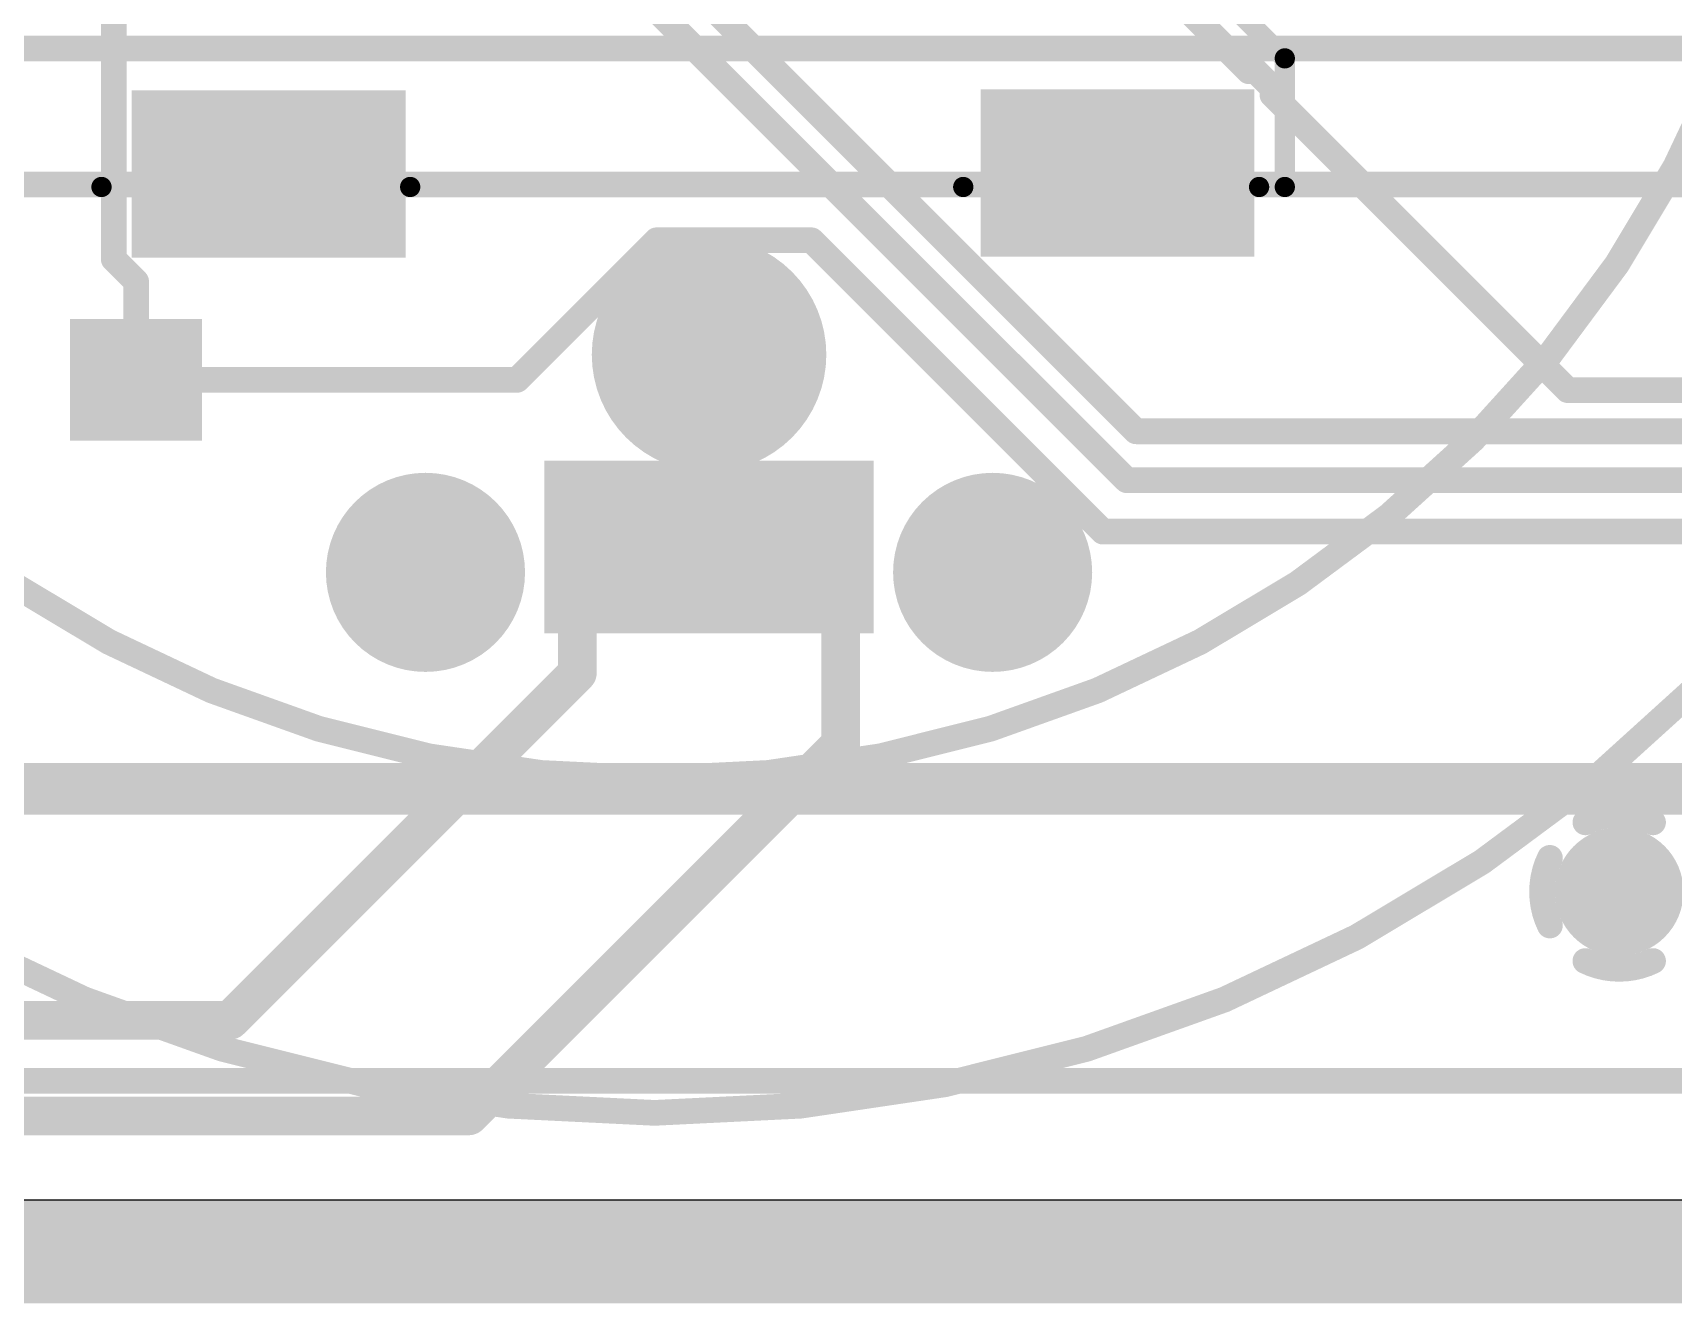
# Model space of a CAD drawing. Header units: millimetres. Extents: x 2.46 to 5.38, y 2.48 to 3.77.
# Drawn here: x 3.483 to 4.121, y 2.476 to 2.97 of the extents above; entities that cross this region are included whole.
import ezdxf

# ---------------------------------------------------------------- set-up
doc = ezdxf.new("R2010")
doc.units = ezdxf.units.MM
doc.header["$MEASUREMENT"] = 0
for name, color, linetype in [('BottomLayer', 5, 'Continuous'), ('BottomOverlay', 54, 'Continuous'), ('BottomPaste', 16, 'Continuous'), ('BottomSolder', 6, 'Continuous'), ('InternalPlane1', 76, 'Continuous'), ('InternalPlane2', 16, 'Continuous'), ('Mechanical1', 6, 'Continuous'), ('MultiLayer', 9, 'Continuous'), ('TopLayer', 1, 'Continuous'), ('TopSolder', 216, 'Continuous')]:
    doc.layers.add(name, color=color, linetype=linetype)

msp = doc.modelspace()

# ---------------------------------------------------------------- linework, layer by layer
at = {"layer": 'BottomLayer'}
for points, const_width in [([(3.51479, 2.8819), (3.51479, 3.17121)], 0.01), ([(3.875, 3.036), (3.95598, 2.95502)], 0.01), ([(3.709, 3.01816), (3.91216, 2.815)], 0.01), ([(3.693, 3.01153), (3.90853, 2.796)], 0.01), ([(3.95598, 2.95502), (3.95877, 2.95502)], 0.01), ([(3.95877, 2.95502), (3.96521, 2.94857)], 0.01), ([(3.96521, 2.94579), (3.96521, 2.94857)], 0.01), ([(3.96521, 2.94579), (4.08, 2.831)], 0.01), ([(3.67153, 2.835), (3.72579, 2.88927)], 0.01), ([(3.72579, 2.88927), (3.78601, 2.88927)], 0.01), ([(3.78601, 2.88927), (3.89928, 2.776)], 0.01), ([(3.51479, 2.8819), (3.52346, 2.87322)], 0.01), ([(3.52346, 2.835), (3.52346, 2.87322)], 0.01), ([(3.74815, 2.8448), (3.74421, 2.8448)], 0.06693), ([(3.52346, 2.835), (3.67153, 2.835)], 0.01), ([(4.08, 2.831), (4.75, 2.831)], 0.01), ([(3.91216, 2.815), (4.75663, 2.815)], 0.01), ([(3.90853, 2.796), (4.96447, 2.796)], 0.01), ([(3.89928, 2.776), (4.95006, 2.776)], 0.01), ([(3.695, 2.721), (3.695, 2.77)], 0.015), ([(3.79736, 2.69336), (3.79736, 2.77)], 0.015), ([(3.56, 2.586), (3.695, 2.721)], 0.015), ([(3.65282, 2.54881), (3.79736, 2.69336)], 0.015), ([(4.10059, 2.63659), (4.14, 2.63659)], 0.008), ([(3.325, 2.586), (3.56, 2.586)], 0.015), ([(3.13219, 2.54881), (3.65282, 2.54881)], 0.015)]:
    msp.add_lwpolyline(points, dxfattribs=dict(at, const_width=const_width))
for points, const_width in [([(3.95348, 2.95502, 1), (3.95848, 2.95502, 1)], 0.005), ([(3.95348, 2.95502, 1), (3.95848, 2.95502, 1)], 0.005), ([(3.95627, 2.95502, 1), (3.96127, 2.95502, 1)], 0.005), ([(3.95627, 2.95502, 1), (3.96127, 2.95502, 1)], 0.005), ([(3.96271, 2.94857, 1), (3.96771, 2.94857, 1)], 0.005), ([(3.96271, 2.94857, 1), (3.96771, 2.94857, 1)], 0.005), ([(3.96271, 2.94579, 1), (3.96771, 2.94579, 1)], 0.005), ([(3.96271, 2.94579, 1), (3.96771, 2.94579, 1)], 0.005), ([(3.72329, 2.88927, 1), (3.72829, 2.88927, 1)], 0.005), ([(3.72329, 2.88927, 1), (3.72829, 2.88927, 1)], 0.005), ([(3.78351, 2.88927, 1), (3.78851, 2.88927, 1)], 0.005), ([(3.78351, 2.88927, 1), (3.78851, 2.88927, 1)], 0.005), ([(3.51229, 2.8819, 1), (3.51729, 2.8819, 1)], 0.005), ([(3.51229, 2.8819, 1), (3.51729, 2.8819, 1)], 0.005), ([(3.52096, 2.87322, 1), (3.52596, 2.87322, 1)], 0.005), ([(3.52096, 2.87322, 1), (3.52596, 2.87322, 1)], 0.005), ([(3.72748, 2.8448, 1), (3.76094, 2.8448, 1)], 0.03346), ([(3.73142, 2.8448, 1), (3.76488, 2.8448, 1)], 0.03346), ([(3.52096, 2.835, 1), (3.52596, 2.835, 1)], 0.005), ([(3.52096, 2.835, 1), (3.52596, 2.835, 1)], 0.005), ([(3.66903, 2.835, 1), (3.67403, 2.835, 1)], 0.005), ([(3.66903, 2.835, 1), (3.67403, 2.835, 1)], 0.005), ([(4.0775, 2.831, 1), (4.0825, 2.831, 1)], 0.005), ([(4.0775, 2.831, 1), (4.0825, 2.831, 1)], 0.005), ([(3.90966, 2.815, 1), (3.91466, 2.815, 1)], 0.005), ([(3.90966, 2.815, 1), (3.91466, 2.815, 1)], 0.005), ([(3.90603, 2.796, 1), (3.91103, 2.796, 1)], 0.005), ([(3.90603, 2.796, 1), (3.91103, 2.796, 1)], 0.005), ([(3.62069, 2.76016, 1), (3.6512, 2.76016, 1)], 0.03051), ([(3.84116, 2.76016, 1), (3.87167, 2.76016, 1)], 0.03051), ([(3.89678, 2.776, 1), (3.90178, 2.776, 1)], 0.005), ([(3.89678, 2.776, 1), (3.90178, 2.776, 1)], 0.005), ([(3.69125, 2.77, 1), (3.69875, 2.77, 1)], 0.0075), ([(3.79361, 2.77, 1), (3.80111, 2.77, 1)], 0.0075), ([(3.69125, 2.721, 1), (3.69875, 2.721, 1)], 0.0075), ([(3.69125, 2.721, 1), (3.69875, 2.721, 1)], 0.0075), ([(3.79361, 2.69336, 1), (3.80111, 2.69336, 1)], 0.0075), ([(3.79361, 2.69336, 1), (3.80111, 2.69336, 1)], 0.0075), ([(4.0945, 2.636, 1), (4.1055, 2.636, 1)], 0.011), ([(4.09859, 2.63659, 1), (4.10259, 2.63659, 1)], 0.004), ([(3.55625, 2.586, 1), (3.56375, 2.586, 1)], 0.0075), ([(3.55625, 2.586, 1), (3.56375, 2.586, 1)], 0.0075), ([(3.64907, 2.54881, 1), (3.65657, 2.54881, 1)], 0.0075), ([(3.64907, 2.54881, 1), (3.65657, 2.54881, 1)], 0.0075)]:
    msp.add_lwpolyline(points, format="xyb", close=True, dxfattribs=dict(at, const_width=const_width))
for points in [[(3.62421, 2.94354), (3.52579, 2.94354), (3.62421, 2.88646), (3.52579, 2.88646)], [(3.95421, 2.94402), (3.85579, 2.94402), (3.95421, 2.88693), (3.85579, 2.88693)], [(3.54512, 2.81532), (3.54512, 2.85468), (3.50181, 2.81532), (3.50181, 2.85468)], [(3.68614, 2.74047), (3.70386, 2.74047), (3.68614, 2.79953), (3.70386, 2.79953)], [(3.71173, 2.74047), (3.72945, 2.74047), (3.71173, 2.79953), (3.72945, 2.79953)], [(3.73732, 2.74047), (3.75504, 2.74047), (3.73732, 2.79953), (3.75504, 2.79953)], [(3.76291, 2.74047), (3.78063, 2.74047), (3.76291, 2.79953), (3.78063, 2.79953)], [(3.7885, 2.74047), (3.80622, 2.74047), (3.7885, 2.79953), (3.80622, 2.79953)]]:
    msp.add_solid(points, dxfattribs=at)
at = {"layer": 'BottomOverlay'}
for points, const_width in [([(4.304, 3.129, 1), (3.146, 3.129, 1)], 0.01), ([(4.175, 3.13, 1), (3.275, 3.13, 1)], 0.01), ([(3.96803, 2.96, 1), (3.97197, 2.96, 1)], 0.00394), ([(3.96803, 2.96, 1), (3.97197, 2.96, 1)], 0.00394), ([(3.50803, 2.91, 1), (3.51197, 2.91, 1)], 0.00394), ([(3.62803, 2.91, 1), (3.63197, 2.91, 1)], 0.00394), ([(3.84303, 2.91, 1), (3.84697, 2.91, 1)], 0.00394), ([(3.95803, 2.91, 1), (3.96197, 2.91, 1)], 0.00394), ([(3.96803, 2.91, 1), (3.97197, 2.91, 1)], 0.00394), ([(3.96803, 2.91, 1), (3.97197, 2.91, 1)], 0.00394)]:
    msp.add_lwpolyline(points, format="xyb", close=True, dxfattribs=dict(at, const_width=const_width))
at = {"layer": 'BottomOverlay', "const_width": 0.00787}
for points in [[(3.95, 2.98), (3.97, 2.96)], [(3.97, 2.91), (3.97, 2.96)], [(3.445, 2.91), (3.51, 2.91)], [(3.63, 2.91), (3.845, 2.91)], [(3.96, 2.91), (3.97, 2.91)]]:
    msp.add_lwpolyline(points, dxfattribs=at)
at = {"layer": 'BottomPaste'}
for points in [[(3.62421, 2.94354), (3.52579, 2.94354), (3.62421, 2.88646), (3.52579, 2.88646)], [(3.95421, 2.94402), (3.85579, 2.94402), (3.95421, 2.88693), (3.85579, 2.88693)], [(3.54512, 2.81532), (3.54512, 2.85468), (3.50181, 2.81532), (3.50181, 2.85468)], [(3.68614, 2.74047), (3.70386, 2.74047), (3.68614, 2.79953), (3.70386, 2.79953)], [(3.71173, 2.74047), (3.72945, 2.74047), (3.71173, 2.79953), (3.72945, 2.79953)], [(3.73732, 2.74047), (3.75504, 2.74047), (3.73732, 2.79953), (3.75504, 2.79953)], [(3.76291, 2.74047), (3.78063, 2.74047), (3.76291, 2.79953), (3.78063, 2.79953)], [(3.7885, 2.74047), (3.80622, 2.74047), (3.7885, 2.79953), (3.80622, 2.79953)]]:
    msp.add_solid(points, dxfattribs=at)
at = {"layer": 'BottomSolder', "const_width": 0.07493}
msp.add_lwpolyline([(3.74815, 2.8448), (3.74421, 2.8448)], dxfattribs=at)
at = {"layer": 'BottomSolder'}
for points, const_width in [([(3.72548, 2.8448, 1), (3.76294, 2.8448, 1)], 0.03746), ([(3.72942, 2.8448, 1), (3.76688, 2.8448, 1)], 0.03746), ([(3.61869, 2.76016, 1), (3.6532, 2.76016, 1)], 0.03451), ([(3.83916, 2.76016, 1), (3.87367, 2.76016, 1)], 0.03451), ([(4.0925, 2.636, 1), (4.1075, 2.636, 1)], 0.015)]:
    msp.add_lwpolyline(points, format="xyb", close=True, dxfattribs=dict(at, const_width=const_width))
for points in [[(3.62821, 2.94754), (3.52179, 2.94754), (3.62821, 2.88246), (3.52179, 2.88246)], [(3.95821, 2.94802), (3.85179, 2.94802), (3.95821, 2.88293), (3.85179, 2.88293)], [(3.54912, 2.81132), (3.54912, 2.85868), (3.49781, 2.81132), (3.49781, 2.85868)], [(3.68214, 2.73647), (3.70786, 2.73647), (3.68214, 2.80353), (3.70786, 2.80353)], [(3.70773, 2.73647), (3.73345, 2.73647), (3.70773, 2.80353), (3.73345, 2.80353)], [(3.73332, 2.73647), (3.75904, 2.73647), (3.73332, 2.80353), (3.75904, 2.80353)], [(3.75891, 2.73647), (3.78463, 2.73647), (3.75891, 2.80353), (3.78463, 2.80353)], [(3.7845, 2.73647), (3.81022, 2.73647), (3.7845, 2.80353), (3.81022, 2.80353)]]:
    msp.add_solid(points, dxfattribs=at)
at = {"layer": 'InternalPlane1'}
msp.add_line((5.3399, 2.5161), (3.03957, 2.5161), dxfattribs=at)
for points, const_width in [([(3.72339, 2.8448, 1), (3.76898, 2.8448, 1)], 0.04559), ([(3.61659, 2.76016, 1), (3.6553, 2.76016, 1)], 0.0387), ([(3.83707, 2.76016, 1), (3.87577, 2.76016, 1)], 0.0387), ([(4.08435, 2.66296, 1), (4.08935, 2.66296, 1)], 0.005), ([(4.11065, 2.66296, 1), (4.11565, 2.66296, 1)], 0.005), ([(4.07054, 2.64915, 1), (4.07554, 2.64915, 1)], 0.005), ([(4.07054, 2.62285, 1), (4.07554, 2.62285, 1)], 0.005), ([(4.08435, 2.60904, 1), (4.08935, 2.60904, 1)], 0.005), ([(4.11065, 2.60904, 1), (4.11565, 2.60904, 1)], 0.005)]:
    msp.add_lwpolyline(points, format="xyb", close=True, dxfattribs=dict(at, const_width=const_width))
at = {"layer": 'InternalPlane1', "const_width": 0.01}
for points in [[(4.08685, 2.66296, -0.230868), (4.11315, 2.66296)], [(4.07304, 2.62285, -0.230868), (4.07304, 2.64915)], [(4.11315, 2.60904, -0.230868), (4.08685, 2.60904)]]:
    msp.add_lwpolyline(points, format="xyb", dxfattribs=at)
at = {"layer": 'InternalPlane1', "const_width": 0.04}
msp.add_lwpolyline([(3.03125, 2.496), (5.36, 2.496)], dxfattribs=at)
at = {"layer": 'InternalPlane2'}
msp.add_line((5.3399, 2.5161), (3.03957, 2.5161), dxfattribs=at)
for points, const_width in [([(3.72339, 2.8448, 1), (3.76898, 2.8448, 1)], 0.04559), ([(3.61659, 2.76016, 1), (3.6553, 2.76016, 1)], 0.0387), ([(3.83707, 2.76016, 1), (3.87577, 2.76016, 1)], 0.0387), ([(4.0875, 2.636, 1), (4.1125, 2.636, 1)], 0.025)]:
    msp.add_lwpolyline(points, format="xyb", close=True, dxfattribs=dict(at, const_width=const_width))
at = {"layer": 'InternalPlane2', "const_width": 0.04}
msp.add_lwpolyline([(3.03125, 2.496), (5.36, 2.496)], dxfattribs=at)
at = {"layer": 'Mechanical1', "const_width": 0.01}
msp.add_lwpolyline([(3.03125, 2.496), (5.36, 2.496)], dxfattribs=at)
at = {"layer": 'MultiLayer', "const_width": 0.06693}
msp.add_lwpolyline([(3.74815, 2.8448), (3.74421, 2.8448)], dxfattribs=at)
at = {"layer": 'MultiLayer'}
for points, const_width in [([(3.72748, 2.8448, 1), (3.76094, 2.8448, 1)], 0.03346), ([(3.73142, 2.8448, 1), (3.76488, 2.8448, 1)], 0.03346), ([(3.62069, 2.76016, 1), (3.6512, 2.76016, 1)], 0.03051), ([(3.84116, 2.76016, 1), (3.87167, 2.76016, 1)], 0.03051), ([(4.0945, 2.636, 1), (4.1055, 2.636, 1)], 0.011)]:
    msp.add_lwpolyline(points, format="xyb", close=True, dxfattribs=dict(at, const_width=const_width))
at = {"layer": 'TopLayer'}
for points, const_width in [([(2.92, 2.96389), (4.19337, 2.96389)], 0.01), ([(3.20116, 2.911), (4.45095, 2.911)], 0.01), ([(3.74815, 2.8448), (3.74421, 2.8448)], 0.06693), ([(3.315, 2.676), (4.24332, 2.676)], 0.02), ([(3.0835, 2.5625), (4.2195, 2.5625)], 0.01)]:
    msp.add_lwpolyline(points, dxfattribs=dict(at, const_width=const_width))
for points, const_width in [([(3.72748, 2.8448, 1), (3.76094, 2.8448, 1)], 0.03346), ([(3.73142, 2.8448, 1), (3.76488, 2.8448, 1)], 0.03346), ([(3.62069, 2.76016, 1), (3.6512, 2.76016, 1)], 0.03051), ([(3.84116, 2.76016, 1), (3.87167, 2.76016, 1)], 0.03051), ([(4.0945, 2.636, 1), (4.1055, 2.636, 1)], 0.011)]:
    msp.add_lwpolyline(points, format="xyb", close=True, dxfattribs=dict(at, const_width=const_width))
at = {"layer": 'TopSolder', "const_width": 0.07493}
msp.add_lwpolyline([(3.74815, 2.8448), (3.74421, 2.8448)], dxfattribs=at)
at = {"layer": 'TopSolder'}
for points, const_width in [([(3.72548, 2.8448, 1), (3.76294, 2.8448, 1)], 0.03746), ([(3.72942, 2.8448, 1), (3.76688, 2.8448, 1)], 0.03746), ([(3.61869, 2.76016, 1), (3.6532, 2.76016, 1)], 0.03451), ([(3.83916, 2.76016, 1), (3.87367, 2.76016, 1)], 0.03451), ([(4.0925, 2.636, 1), (4.1075, 2.636, 1)], 0.015)]:
    msp.add_lwpolyline(points, format="xyb", close=True, dxfattribs=dict(at, const_width=const_width))

doc.saveas('drawing.dxf')
